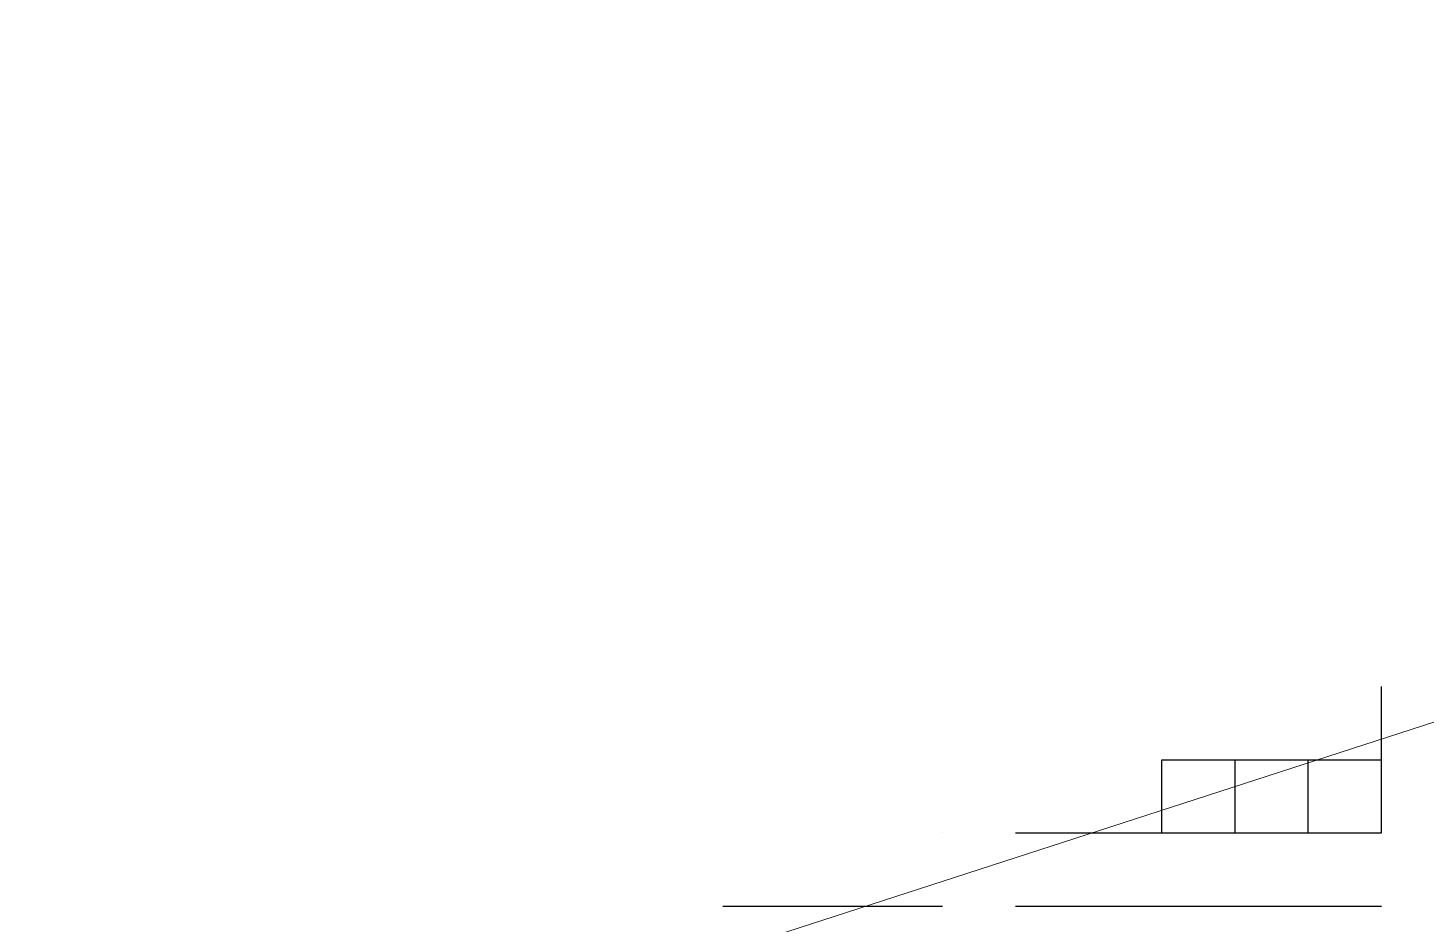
# Model space of a CAD drawing. Header units: millimetres. Extents: x 6 to 745025, y -1528 to 119936.
# Drawn here: x 177.243 to 178.052, y 110.324 to 110.843 of the extents above; entities that cross this region are included whole.
import ezdxf

# ---------------------------------------------------------------- set-up
doc = ezdxf.new("R2010")
doc.units = ezdxf.units.MM
doc.header["$MEASUREMENT"] = 0
doc.layers.get('0').update_dxf_attribs({"linetype": 'CONTINUOUS'})

msp = doc.modelspace()

# ---------------------------------------------------------------- linework, layer by layer
at = {"color": 0, "linetype": 'Continuous', "lineweight": 25, "true_color": 0x000005}
for p, q in [((178.02577, 110.46178), (178.02577, 110.46178)), ((177.89877, 110.37711), (177.89877, 110.41944)), ((177.89877, 110.37711), (177.89877, 110.41944)), ((177.89877, 110.37711), (177.89877, 110.41944)), ((177.89877, 110.37711), (177.89877, 110.41944)), ((177.89877, 110.37711), (177.89877, 110.41944)), ((177.94111, 110.37711), (177.94111, 110.41944)), ((177.94111, 110.37711), (177.94111, 110.41944)), ((177.94111, 110.37711), (177.94111, 110.41944)), ((177.94111, 110.37711), (177.94111, 110.41944)), ((177.94111, 110.37711), (177.94111, 110.41944)), ((177.94111, 110.37711), (177.94111, 110.41944)), ((177.94111, 110.37711), (177.94111, 110.41944)), ((177.98344, 110.41944), (178.02577, 110.41944)), ((177.98344, 110.41944), (178.02577, 110.41944)), ((177.98344, 110.37711), (177.98344, 110.41944)), ((177.98344, 110.37711), (177.98344, 110.41944)), ((177.98344, 110.37711), (177.98344, 110.41944)), ((177.98344, 110.37711), (177.98344, 110.41944)), ((177.98344, 110.37711), (177.98344, 110.41944)), ((177.98344, 110.37711), (177.98344, 110.41944)), ((177.98344, 110.37711), (177.98344, 110.41944)), ((178.02577, 110.41944), (178.02577, 110.41944)), ((178.02577, 110.37711), (178.02577, 110.41944)), ((178.02577, 110.37711), (178.02577, 110.41944)), ((178.02577, 110.37711), (178.02577, 110.41944)), ((177.77177, 110.37711), (177.77177, 110.37711)), ((177.77177, 110.37711), (177.77177, 110.37711)), ((177.77177, 110.37711), (177.77177, 110.37711)), ((177.77177, 110.37711), (177.77177, 110.37711)), ((177.77177, 110.37711), (177.77177, 110.37711)), ((177.77177, 110.37711), (177.77177, 110.37711)), ((177.77177, 110.37711), (177.77177, 110.37711)), ((177.81411, 110.37711), (177.81411, 110.37711)), ((177.81411, 110.37711), (177.81411, 110.37711)), ((177.81411, 110.37711), (177.81411, 110.37711)), ((177.81411, 110.37711), (177.81411, 110.37711)), ((177.81411, 110.37711), (177.81411, 110.37711)), ((177.81411, 110.37711), (177.81411, 110.37711)), ((177.81411, 110.37711), (177.81411, 110.37711)), ((177.81411, 110.37711), (177.81411, 110.37711)), ((177.85644, 110.37711), (177.85644, 110.37711)), ((177.85644, 110.37711), (177.85644, 110.37711)), ((177.85644, 110.37711), (177.85644, 110.37711)), ((177.85644, 110.37711), (177.85644, 110.37711)), ((177.85644, 110.37711), (177.85644, 110.37711)), ((177.85644, 110.37711), (177.85644, 110.37711)), ((177.85644, 110.37711), (177.85644, 110.37711)), ((177.89877, 110.37711), (177.89877, 110.37711)), ((177.89877, 110.37711), (177.89877, 110.37711)), ((177.64477, 110.33478), (177.64477, 110.33478)), ((177.64477, 110.33478), (177.64477, 110.33478)), ((177.64477, 110.33478), (177.64477, 110.33478)), ((177.64477, 110.33478), (177.64477, 110.33478)), ((177.64477, 110.33478), (177.64477, 110.33478)), ((177.68711, 110.33478), (177.68711, 110.33478)), ((177.68711, 110.33478), (177.68711, 110.33478)), ((177.68711, 110.33478), (177.68711, 110.33478)), ((177.68711, 110.33478), (177.68711, 110.33478)), ((177.68711, 110.33478), (177.68711, 110.33478)), ((177.68711, 110.33478), (177.68711, 110.33478)), ((177.68711, 110.33478), (177.68711, 110.33478)), ((177.72944, 110.33478), (177.77177, 110.33478)), ((177.72944, 110.33478), (177.77177, 110.33478)), ((177.72944, 110.33478), (177.72944, 110.33478)), ((177.72944, 110.33478), (177.72944, 110.33478)), ((177.72944, 110.33478), (177.72944, 110.33478)), ((177.72944, 110.33478), (177.72944, 110.33478)), ((177.72944, 110.33478), (177.72944, 110.33478)), ((177.72944, 110.33478), (177.72944, 110.33478)), ((177.72944, 110.33478), (177.72944, 110.33478)), ((177.77177, 110.33478), (177.77177, 110.33478)), ((177.77177, 110.33478), (177.77177, 110.33478)), ((177.77177, 110.33478), (177.77177, 110.33478)), ((177.77177, 110.33478), (177.77177, 110.33478)), ((177.77177, 110.33478), (177.77177, 110.33478)), ((177.77177, 110.33478), (177.77177, 110.33478)), ((177.77177, 110.33478), (177.77177, 110.33478)), ((177.81411, 110.33478), (177.81411, 110.33478)), ((177.81411, 110.33478), (177.81411, 110.33478)), ((177.81411, 110.33478), (177.81411, 110.33478)), ((177.81411, 110.33478), (177.81411, 110.33478)), ((177.81411, 110.33478), (177.81411, 110.33478)), ((177.81411, 110.33478), (177.81411, 110.33478)), ((177.81411, 110.33478), (177.81411, 110.33478)), ((177.81411, 110.33478), (177.81411, 110.33478)), ((177.85644, 110.33478), (177.85644, 110.33478)), ((177.85644, 110.33478), (177.85644, 110.33478)), ((177.85644, 110.33478), (177.85644, 110.33478)), ((177.85644, 110.33478), (177.85644, 110.33478)), ((177.85644, 110.33478), (177.85644, 110.33478)), ((177.85644, 110.33478), (177.85644, 110.33478)), ((177.85644, 110.33478), (177.85644, 110.33478)), ((177.89877, 110.33478), (177.89877, 110.33478)), ((177.89877, 110.33478), (177.89877, 110.33478)), ((177.89877, 110.33478), (177.89877, 110.33478)), ((177.89877, 110.33478), (177.89877, 110.33478)), ((177.89877, 110.33478), (177.89877, 110.33478)), ((177.89877, 110.33478), (177.89877, 110.33478)), ((177.89877, 110.33478), (177.89877, 110.33478)), ((177.94111, 110.33478), (177.94111, 110.33478)), ((177.94111, 110.33478), (177.94111, 110.33478)), ((177.94111, 110.33478), (177.94111, 110.33478)), ((177.94111, 110.33478), (177.94111, 110.33478)), ((177.94111, 110.33478), (177.94111, 110.33478)), ((177.94111, 110.33478), (177.94111, 110.33478)), ((177.94111, 110.33478), (177.94111, 110.33478)), ((177.98344, 110.33478), (177.98344, 110.33478)), ((177.98344, 110.33478), (177.98344, 110.33478)), ((177.98344, 110.33478), (177.98344, 110.33478)), ((177.98344, 110.33478), (177.98344, 110.33478)), ((177.98344, 110.33478), (177.98344, 110.33478)), ((177.98344, 110.33478), (177.98344, 110.33478)), ((177.98344, 110.33478), (177.98344, 110.33478)), ((178.02577, 110.33478), (178.02577, 110.33478)), ((178.02577, 110.33478), (178.02577, 110.33478)), ((178.02577, 110.33478), (178.02577, 110.33478)), ((178.02577, 110.33478), (178.02577, 110.33478)), ((178.02577, 110.33478), (178.02577, 110.33478)), ((178.02577, 110.33478), (178.02577, 110.33478)), ((178.02577, 110.33478), (178.02577, 110.33478))]:
    msp.add_line(p, q, dxfattribs=at)
at = {"color": 0, "linetype": 'Continuous', "lineweight": 18, "true_color": 0x000003}
msp.add_lwpolyline([(179.29577, 110.84278), (176.29011, 109.86911), (179.29577, 108.89544)], dxfattribs=at)
at = {"color": 0, "linetype": 'Continuous', "lineweight": 25, "true_color": 0x000005}
for points in [[(178.02577, 110.37711), (178.02577, 110.41944), (178.02577, 110.46178)], [(178.02577, 110.37711), (178.02577, 110.41944), (178.02577, 110.46178)], [(178.02577, 110.37711), (178.02577, 110.41944), (178.02577, 110.46178)], [(178.02577, 110.37711), (178.02577, 110.41944), (178.02577, 110.46178)], [(177.89877, 110.41944), (177.94111, 110.41944), (177.98344, 110.41944), (178.02577, 110.41944)], [(177.94111, 110.41944), (177.98344, 110.41944), (178.02577, 110.41944)], [(177.94111, 110.41944), (177.98344, 110.41944), (178.02577, 110.41944)], [(177.94111, 110.41944), (177.98344, 110.41944), (178.02577, 110.41944)], [(177.81411, 110.37711), (177.85644, 110.37711), (177.89877, 110.37711), (177.94111, 110.37711), (177.98344, 110.37711), (178.02577, 110.37711)], [(177.81411, 110.37711), (177.85644, 110.37711), (177.89877, 110.37711), (177.94111, 110.37711), (177.98344, 110.37711), (178.02577, 110.37711)], [(177.81411, 110.37711), (177.85644, 110.37711), (177.89877, 110.37711), (177.94111, 110.37711), (177.98344, 110.37711), (178.02577, 110.37711)], [(177.81411, 110.37711), (177.85644, 110.37711), (177.89877, 110.37711), (177.94111, 110.37711), (177.98344, 110.37711), (178.02577, 110.37711)], [(177.81411, 110.37711), (177.85644, 110.37711), (177.89877, 110.37711), (177.94111, 110.37711), (177.98344, 110.37711), (178.02577, 110.37711)], [(177.85644, 110.37711), (177.89877, 110.37711), (177.94111, 110.37711), (177.98344, 110.37711), (178.02577, 110.37711)], [(177.85644, 110.37711), (177.89877, 110.37711), (177.94111, 110.37711), (177.98344, 110.37711), (178.02577, 110.37711)], [(177.89877, 110.37711), (177.94111, 110.37711), (177.98344, 110.37711), (178.02577, 110.37711)], [(177.64477, 110.33478), (177.68711, 110.33478), (177.72944, 110.33478), (177.77177, 110.33478)], [(177.64477, 110.33478), (177.68711, 110.33478), (177.72944, 110.33478), (177.77177, 110.33478)], [(177.68711, 110.33478), (177.72944, 110.33478), (177.77177, 110.33478)], [(177.68711, 110.33478), (177.72944, 110.33478), (177.77177, 110.33478)], [(177.68711, 110.33478), (177.72944, 110.33478), (177.77177, 110.33478)], [(177.81411, 110.33478), (177.85644, 110.33478), (177.89877, 110.33478), (177.94111, 110.33478), (177.98344, 110.33478), (178.02577, 110.33478)], [(177.81411, 110.33478), (177.85644, 110.33478), (177.89877, 110.33478), (177.94111, 110.33478), (177.98344, 110.33478), (178.02577, 110.33478)], [(177.81411, 110.33478), (177.85644, 110.33478), (177.89877, 110.33478), (177.94111, 110.33478), (177.98344, 110.33478), (178.02577, 110.33478)], [(177.81411, 110.33478), (177.85644, 110.33478), (177.89877, 110.33478), (177.94111, 110.33478), (177.98344, 110.33478), (178.02577, 110.33478)], [(177.81411, 110.33478), (177.85644, 110.33478), (177.89877, 110.33478), (177.94111, 110.33478), (177.98344, 110.33478), (178.02577, 110.33478)], [(177.81411, 110.33478), (177.85644, 110.33478), (177.89877, 110.33478), (177.94111, 110.33478), (177.98344, 110.33478), (178.02577, 110.33478)], [(177.81411, 110.33478), (177.85644, 110.33478), (177.89877, 110.33478), (177.94111, 110.33478), (177.98344, 110.33478), (178.02577, 110.33478)]]:
    msp.add_lwpolyline(points, dxfattribs=at)

doc.saveas('drawing.dxf')
